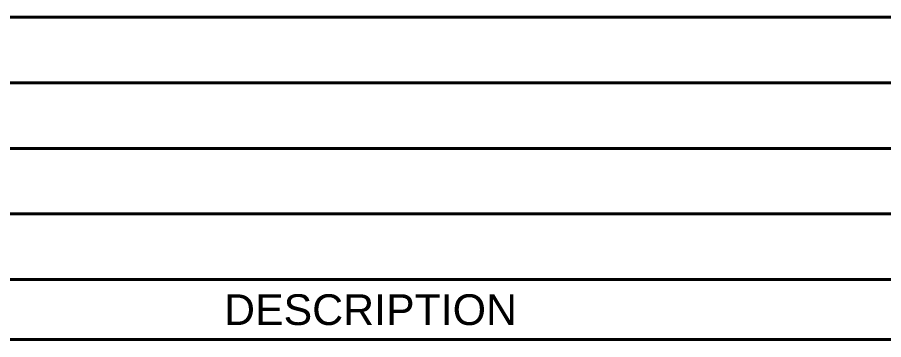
# Model space of a CAD drawing. Header units: inches. Extents: x 20 to 536, y 8 to 344.
# Drawn here: x 229.7 to 297.5, y 8 to 33.2 of the extents above; entities that cross this region are included whole.
import ezdxf

# ---------------------------------------------------------------- set-up
doc = ezdxf.new("R2010")
doc.units = ezdxf.units.IN
doc.header["$LTSCALE"] = 16
doc.header["$MEASUREMENT"] = 0
doc.layers.get('0').update_dxf_attribs({"lineweight": 25})
doc.layers.add('Border', color=7, linetype='Continuous', lineweight=35)
doc.layers.add('Symbol', color=7, linetype='Continuous', lineweight=25)
doc.styles.add('MEMCOR Medium', font='arial.ttf')

# ---------------------------------------------------------------- blocks, each defined once
blk = doc.blocks.new('Borders 22x34_D')
at = {"layer": 'Border'}
blk.add_line((1.25, 0.5), (33.5, 0.5), dxfattribs=at)
blk = doc.blocks.new('REVISION HISTORY')
at = {"layer": 'Symbol', "lineweight": 40}
for p, q in [((12.7552, 2.0747), (22.812, 2.0747)), ((12.7552, 1.7545), (22.812, 1.7545)), ((12.7552, 1.4344), (22.812, 1.4344)), ((12.7552, 1.1143), (22.812, 1.1143)), ((12.7552, 0.7941), (22.812, 0.7941)), ((12.7552, 0.5), (22.812, 0.5))]:
    blk.add_line(p, q, dxfattribs=at)
at = {"layer": 'Symbol', "insert": (15.3671, 0.5695), "char_height": 0.15, "attachment_point": 7, "style": 'MEMCOR Medium'}
blk.add_mtext('DESCRIPTION', dxfattribs=at)

msp = doc.modelspace()

# ---------------------------------------------------------------- block references
at = {"xscale": 16, "yscale": 16, "zscale": 16}
msp.add_blockref('Borders 22x34_D', (0, 0), dxfattribs=at)
at = {"layer": 'Symbol', "xscale": 16, "yscale": 16, "zscale": 16}
msp.add_blockref('REVISION HISTORY', (0, 0), dxfattribs=at)

doc.saveas('drawing.dxf')
